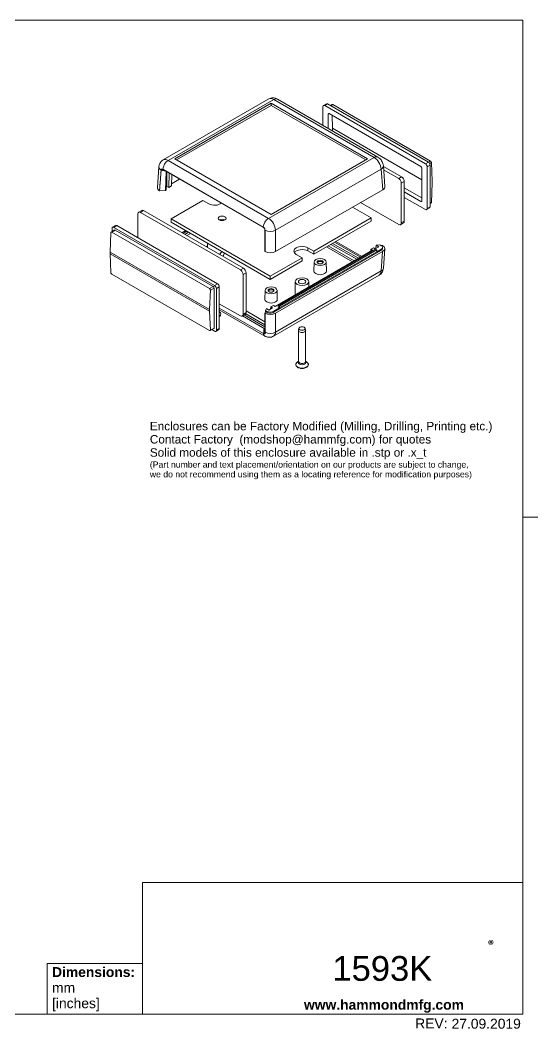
# Model space of a CAD drawing. Header units: millimetres. Extents: x 9 to 550, y 9 to 423.
# Drawn here: x 340.6 to 549.6, y 9.3 to 416.6 of the extents above; entities that cross this region are included whole.
import ezdxf
from ezdxf.enums import TextEntityAlignment as Align

# ---------------------------------------------------------------- set-up
doc = ezdxf.new("R2010")
doc.units = ezdxf.units.MM
doc.header["$LTSCALE"] = 2
for name, color, linetype, lineweight in [('Sketch Geometry (ANSI)', 7, 'Continuous', 9), ('Symbol (ANSI)', 7, 'Continuous', 9), ('Visible (ANSI)', 7, 'Continuous', 9), ('Visible Narrow (ANSI)', 7, 'Continuous', 9)]:
    doc.layers.add(name, color=color, linetype=linetype, lineweight=lineweight)
doc.styles.add('Note Text (ANSI)', font='arial.ttf')
doc.styles.add('Text Style20', font='arial.ttf')

# ---------------------------------------------------------------- blocks, each defined once
blk = doc.blocks.new('Title Blocks HAMMOND')
at = {"layer": 'Sketch Geometry (ANSI)'}
for p, q in [((270, 36.2), (193.21, 36.2)), ((193.21, 36.2), (193.21, 9.64)), ((270, 9.64), (270, 36.2)), ((173.94, 9.64), (173.94, 19.84)), ((173.94, 19.84), (193.21, 19.84)), ((193.21, 19.84), (193.21, 9.64)), ((193.21, 9.64), (173.94, 9.64)), ((193.21, 9.64), (270, 9.64))]:
    blk.add_line(p, q, dxfattribs=at)
at = {"layer": 'Symbol (ANSI)', "insert": (262.96, 24.46), "char_height": 2, "attachment_point": 1, "line_spacing_factor": 3, "style": 'Note Text (ANSI)'}
blk.add_mtext('\\fCalibri|b1|i0;\\H2.0000;®\\fCalibri|b1|i0;\\H21.7410;\\P', dxfattribs=at)
at = {"layer": 'Symbol (ANSI)', "insert": (174.95, 14.67), "char_height": 2, "width": 30.7233, "attachment_point": 4, "line_spacing_factor": 0.944221, "style": 'Note Text (ANSI)'}
blk.add_mtext('\\fArial|b1|i0;\\H2.0000;Dimensions:\\fArial|b0|i0;\\H2.0000;\\Pmm\\P[inches]', dxfattribs=at)
at = {"layer": 'Symbol (ANSI)', "insert": (225.81, 11.22), "char_height": 2, "width": 32.2927, "attachment_point": 4, "style": 'Note Text (ANSI)'}
blk.add_mtext('\\fArial|b1|i0;\\H2.0000;www.hammondmfg.com', dxfattribs=at)
at = {"layer": 'Symbol (ANSI)', "insert": (251.52, 7.75), "char_height": 2, "attachment_point": 5, "style": 'Note Text (ANSI)'}
blk.add_mtext('\\fArial|b0|i0;REV:', dxfattribs=at)
at = {"layer": 'Symbol (ANSI)', "style": 'Text Style20'}
blk.add_attdef('<TITLE>_001', text='', height=5, dxfattribs=at).set_placement((231.77, 16.38), align=Align.MIDDLE_CENTER)
at = {"layer": 'Symbol (ANSI)', "style": 'Note Text (ANSI)'}
blk.add_attdef('REV:Date_<DD.MM.YYYY>_001', text='', height=2, dxfattribs=at).set_placement((257.84, 6.7), align=Align.MIDDLE_RIGHT)
blk = doc.blocks.new('Borders Default Border')
at = {"layer": 'Sketch Geometry (ANSI)'}
blk.add_line((271.78, 107.95), (274.8, 107.95), dxfattribs=at)
at = {"layer": 'Sketch Geometry (ANSI)', "flags": 128}
blk.add_lwpolyline([(7.62, 7.62), (7.62, 208.28), (271.78, 208.28), (271.78, 7.62), (7.62, 7.62)], dxfattribs=at)

msp = doc.modelspace()

# ---------------------------------------------------------------- linework, layer by layer
at = {"layer": 'Visible (ANSI)'}
for p, q in [((440.9561, 384.7406), (398.3304, 360.1307)), ((403.0257, 360.5328), (441.9166, 382.9865)), ((441.9166, 382.9865), (480.8074, 360.5328)), ((441.9166, 382.9865), (441.9166, 382.17)), ((484.9937, 361.2762), (444.447, 384.6859)), ((441.9166, 382.17), (403.7328, 360.1246)), ((480.1003, 360.1246), (441.9166, 382.17)), ((462.8335, 374.0705), (462.8335, 381.6396)), ((463.0406, 382.0973), (464.2427, 382.7914)), ((463.5406, 382.0478), (504.1992, 358.5735)), ((505.4013, 359.2676), (464.7427, 382.7418)), ((465.337, 378.8505), (502.4028, 357.4506)), ((466.545, 382.4853), (465.849, 382.1031)), ((506.2691, 359.6537), (466.7701, 382.4584)), ((464.9835, 372.8291), (464.9835, 378.6464)), ((466.5401, 378.1559), (466.745, 372.9452)), ((466.745, 372.9452), (466.7032, 371.8363)), ((502.7563, 352.154), (466.745, 372.9452)), ((441.9166, 338.0792), (403.0257, 360.5328)), ((480.8074, 360.5328), (441.9166, 338.0792)), ((506.8987, 351.5332), (506.6115, 359.0935)), ((396.612, 357.3245), (395.9805, 348.9731)), ((396.858, 347.6729), (397.4908, 356.0418)), ((397.5066, 356.2463), (397.5121, 356.2495)), ((398.1434, 356.3044), (438.8355, 332.8108)), ((399.2497, 347.8349), (399.5803, 355.4621)), ((399.7873, 355.3552), (399.5158, 347.9886)), ((399.8691, 349.4114), (399.8246, 355.3337)), ((400.7992, 354.771), (400.5762, 349.0032)), ((487.2211, 357.7327), (487.8527, 349.3813)), ((494.6179, 353.2786), (487.2357, 357.5407)), ((487.3454, 356.0893), (493.4159, 352.5845)), ((502.7563, 356.8383), (502.7563, 343.5058)), ((504.9063, 357.3488), (504.9063, 340.5126)), ((506.1084, 341.2066), (506.1084, 358.0428)), ((401.8136, 354.1854), (401.6369, 349.6155)), ((404.9757, 352.3597), (401.6692, 350.4507)), ((494.4765, 350.7474), (494.4765, 334.6624)), ((495.6786, 335.3565), (495.6786, 351.4414)), ((506.6127, 342.9521), (506.8987, 350.8209)), ((396.8559, 347.6741), (396.858, 347.6729)), ((399.2498, 347.8289), (396.858, 347.6729)), ((399.2497, 347.8349), (399.5158, 347.9886)), ((399.5158, 347.9824), (399.2498, 347.8289)), ((399.5158, 347.9886), (399.5158, 347.9824)), ((399.8691, 349.4114), (399.5617, 349.2339)), ((399.8691, 349.4114), (400.5762, 349.0032)), ((400.5762, 349.0032), (401.6369, 349.6155)), ((443.6823, 323.086), (486.9772, 348.0823)), ((495.6786, 348.9056), (502.7563, 344.8193)), ((502.4028, 343.3017), (495.6786, 347.1839)), ((401.5149, 336.3132), (414.3729, 343.7368)), ((414.3729, 343.7368), (416.7103, 342.3873)), ((493.4159, 334.0501), (478.0442, 342.9249)), ((504.1992, 340.1044), (495.6786, 345.0238)), ((506.5096, 342.7354), (506.1084, 342.4922)), ((388.1546, 328.6849), (388.1546, 338.3522)), ((388.4652, 339.0389), (389.6673, 339.7329)), ((389.2152, 338.9646), (429.5203, 315.6944)), ((430.7224, 316.3884), (390.4173, 339.6586)), ((474.8269, 341.0673), (482.3183, 336.7422)), ((504.6992, 340.0549), (505.9013, 340.7489)), ((441.5451, 313.2018), (401.5149, 336.3132)), ((401.5149, 335.0069), (401.5149, 336.3132)), ((441.5451, 311.8954), (401.5149, 335.0069)), ((482.3183, 336.7422), (459.0927, 323.3329)), ((482.3183, 335.4358), (459.0927, 322.0265)), ((482.3183, 335.4358), (482.3183, 336.7422)), ((494.1659, 333.9758), (495.3679, 334.6698)), ((376.9344, 322.8877), (377.2204, 330.7566)), ((377.3235, 330.9732), (378.7586, 331.8432)), ((377.5628, 330.9545), (417.0617, 308.1497)), ((377.7247, 331.2164), (377.7247, 332.502)), ((379.1339, 333.6538), (377.9318, 332.9598)), ((378.4318, 332.9102), (419.0905, 309.436)), ((379.0117, 331.8202), (418.5107, 309.0155)), ((420.2926, 310.13), (379.6339, 333.6043)), ((405.9153, 330.7108), (407.4356, 331.5885)), ((407.8899, 331.3262), (406.3696, 330.4485)), ((408.582, 330.9267), (407.0617, 330.0489)), ((407.9102, 329.559), (409.4305, 330.4368)), ((439.4417, 331.8215), (439.4417, 323.0872)), ((416.2453, 326.5023), (416.2174, 324.7629)), ((476.5233, 320.0013), (466.0541, 326.0457)), ((477.224, 320.4059), (466.7548, 326.4503)), ((467.4785, 326.868), (477.9476, 320.8237)), ((468.003, 327.1709), (478.4722, 321.1265)), ((485.8029, 325.896), (484.3021, 325.7172)), ((486.2681, 325.6275), (485.8029, 325.896)), ((377.2217, 314.6152), (376.9344, 322.1754)), ((439.4417, 323.0872), (439.4437, 323.086)), ((486.2681, 323.5863), (442.9772, 298.5923)), ((482.8879, 323.676), (443.529, 300.9521)), ((486.9463, 323.1792), (443.6823, 298.2007)), ((444.8424, 301.4011), (484.09, 324.0607)), ((484.5443, 323.7984), (445.2967, 301.1388)), ((445.2967, 300.3397), (484.6557, 323.0636)), ((452.0656, 321.9749), (454.4031, 320.6253)), ((459.0927, 323.3329), (456.7553, 324.6824)), ((459.0927, 322.0265), (456.7553, 323.376)), ((459.0927, 322.0265), (459.0927, 323.3329)), ((474.7562, 318.9811), (464.287, 325.0255)), ((475.4626, 319.389), (464.9935, 325.4333)), ((482.1808, 324.0842), (482.1485, 323.2491)), ((483.2415, 324.6966), (482.1808, 324.0842)), ((482.1808, 324.0842), (482.8879, 323.676)), ((483.9486, 324.2883), (483.2415, 324.6966)), ((485.3628, 325.1048), (483.9486, 324.2883)), ((484.09, 324.0607), (484.5443, 323.7984)), ((484.3021, 325.7172), (484.2537, 324.4645)), ((484.3021, 325.7172), (485.3628, 325.1048)), ((484.6557, 323.0636), (484.5443, 323.7984)), ((484.6557, 323.0636), (486.2681, 323.9945)), ((486.3755, 325.5604), (486.942, 325.6262)), ((486.8539, 324.811), (486.8539, 324.4027)), ((486.942, 325.6262), (486.9443, 325.6275)), ((486.9443, 325.6275), (486.9463, 325.6263)), ((487.2211, 316.3842), (487.8218, 324.3273)), ((454.4031, 320.6253), (441.5451, 313.2018)), ((454.4031, 319.319), (441.5451, 311.8954)), ((454.4031, 319.319), (454.4031, 320.6253)), ((459.2943, 318.9087), (459.2158, 315.235)), ((464.1368, 318.9087), (464.2154, 315.235)), ((417.063, 291.2502), (377.5641, 314.055)), ((430.581, 313.8573), (430.581, 297.7723)), ((431.783, 298.4663), (431.783, 314.5513)), ((441.5451, 311.8954), (441.5451, 313.2018)), ((485.5028, 313.578), (442.8771, 288.968)), ((451.6796, 311.0142), (451.5929, 305.6078)), ((457.1413, 311.0142), (457.1763, 308.8314)), ((417.3754, 307.573), (417.0793, 299.7101)), ((418.8642, 308.4031), (418.8642, 292.261)), ((419.7976, 308.2112), (419.7976, 291.3751)), ((420.9997, 292.0691), (420.9997, 308.9052)), ((439.4953, 307.4777), (439.4168, 303.804)), ((444.3378, 307.4777), (444.4164, 303.804)), ((429.5203, 297.1599), (420.9997, 302.0793)), ((444.7311, 300.6663), (444.8424, 301.4011)), ((445.2967, 301.1388), (444.8424, 301.4011)), ((417.0793, 298.9978), (417.3767, 291.4316)), ((438.7945, 290.005), (420.9997, 300.2788)), ((439.3861, 289.0228), (420.9997, 299.6382)), ((420.9997, 298.8563), (421.0381, 298.8278)), ((430.2703, 297.0856), (431.4724, 297.7797)), ((439.4417, 292.6892), (431.0486, 297.535)), ((431.678, 297.9955), (439.4417, 293.5131)), ((431.783, 299.1596), (439.4417, 294.7378)), ((439.4417, 298.2018), (439.444, 298.2032)), ((439.4417, 298.2018), (439.4417, 290.5888)), ((439.4437, 298.2007), (439.4417, 298.2018)), ((439.444, 298.2032), (439.6748, 298.8659)), ((440.1488, 298.5923), (439.6748, 298.8659)), ((439.9934, 300.1356), (439.6837, 299.2691)), ((439.6837, 299.2691), (440.1488, 299.0005)), ((441.0541, 299.5232), (439.9934, 300.1356)), ((442.4683, 300.3397), (441.0541, 299.5232)), ((441.7289, 299.9128), (441.7612, 300.7479)), ((441.7612, 300.7479), (442.8219, 301.3603)), ((442.4683, 300.3397), (441.7612, 300.7479)), ((442.8219, 301.3603), (443.529, 300.9521)), ((442.9772, 299.0005), (445.2967, 300.3397)), ((445.2967, 300.3397), (444.7311, 300.6663)), ((445.2967, 300.3397), (445.2967, 301.1388)), ((439.0699, 292.1064), (430.358, 297.1363)), ((417.2882, 291.2234), (418.7575, 292.0303)), ((419.0905, 290.9668), (417.9841, 291.6056)), ((420.7926, 291.6113), (419.5905, 290.9173)), ((452.9881, 278.7849), (452.9881, 291.2283)), ((453.1476, 292.1356), (452.9961, 291.3154)), ((455.6733, 292.1356), (455.8248, 291.3154)), ((455.8329, 278.7849), (455.8329, 291.2283)), ((452.9881, 278.8307), (452.4275, 278.4154)), ((455.8329, 278.8307), (456.3934, 278.4154))]:
    msp.add_line(p, q, dxfattribs=at)
msp.add_arc((454.4105, 280.178), 4.2462, 262.527039, 277.472961, dxfattribs=at)
for centre, major_axis, ratio, start_param, end_param in [((464.7427, 381.9253), (-0.5, 0.866), 0.57735027, 5.49778714, 6.28318531), ((463.5406, 381.2313), (-0.5, 0.866), 0.57735027, 5.49778714, 7.06858347), ((465.3371, 378.4422), (-0.2501, 0.4331), 0.57717444, 5.49793944, 7.06843118), ((466.7844, 382.0879), (-0.2465, 0.3933), 0.55163857, 5.47779414, 6.25138173), ((504.1992, 357.757), (0.5, -0.866), 0.57735027, 0.78539816, 2.35619449), ((505.4013, 358.4511), (-0.5, 0.866), 0.57735027, 3.92699082, 5.49778714), ((506.2834, 359.2831), (-0.2465, 0.3933), 0.55163857, 3.90623571, 5.47779414), ((502.4027, 357.0423), (-0.25, 0.433), 0.57752615, 3.92714311, 5.49763485), ((493.4159, 351.3598), (0.75, -1.299), 0.57735027, 0.78539816, 2.35619449), ((494.6179, 352.0538), (-0.75, 1.299), 0.57735027, 3.92699082, 5.49778714), ((499.9577, 347.0273), (-4.8711, -8.7342), 0.56718765, 2.30413398, 2.39140044), ((398.9833, 348.8976), (-3.0057, 0), 0.57625282, 6.23963491, 7.06763214), ((484.8498, 349.3059), (3.0057, 0), 0.57625282, 5.49873847, 6.3267357), ((419.0551, 343.7411), (3.3161, 0), 0.57735027, 3.92699082, 5.6797251), ((502.4027, 343.71), (0.2501, -0.4331), 0.57717444, 5.49793944, 7.06843118), ((506.2847, 343.1412), (0.216, -0.4108), 0.60195772, 0.03669464, 0.80996635), ((389.2152, 337.7398), (-0.75, 1.299), 0.57735027, 5.49778714, 7.06858347), ((390.4173, 338.4338), (-0.75, 1.299), 0.57735027, 5.49778714, 6.28318531), ((504.1992, 340.9209), (0.5, -0.866), 0.57735027, 5.49778714, 7.06858347), ((505.4013, 341.6149), (0.5, -0.866), 0.57735027, 0, 0.78539816), ((422.1176, 335.2213), (-1.6, 0), 0.57735027, 3.92699082, 5.49778714), ((493.4159, 335.2748), (0.75, -1.299), 0.57735027, 5.49778714, 7.06858347), ((494.6179, 335.9688), (0.75, -1.299), 0.57735027, 0, 0.78539816), ((377.5484, 330.5675), (0.216, -0.4108), 0.60195772, 2.38000057, 3.95155901), ((378.4318, 332.0937), (-0.5, 0.866), 0.57735027, 5.49778714, 7.06858347), ((379.0117, 331.412), (-0.25, 0.433), 0.57735027, 5.49778714, 6.29552822), ((379.6339, 332.7878), (-0.5, 0.866), 0.57735027, 5.49778714, 6.28318531), ((383.8755, 326.6814), (-4.8711, -8.7342), 0.56718765, 5.44572663, 5.53299309), ((419.0551, 323.2469), (2.8619, 0), 0.57735027, 5.44538055, 6.27159493), ((419.0551, 322.4305), (3.875, 0), 0.57735027, 5.7189403, 6.38322713), ((441.563, 324.3142), (3, 0), 0.57844981, 3.92794214, 5.49683582), ((454.4105, 323.3287), (-3.3161, 0), 0.57735027, 3.92699082, 7.06858347), ((454.4105, 322.0223), (-3.3161, 0), 0.57735027, 3.92699082, 5.93501765), ((484.8539, 324.811), (2, 0), 0.57735027, 5.49778714, 7.06858347), ((484.8539, 324.4027), (2, 0), 0.57735027, 5.49778714, 6.28318531), ((484.819, 324.4027), (3.0057, 0), 0.57625282, 5.49873847, 7.06763214), ((461.7156, 318.4831), (1.25, 0), 0.57735027, 0.28675655, 2.8548361), ((461.7156, 318.4831), (1.125, 0), 0.57735027, 0.12802147, 3.01357118), ((377.5497, 314.4255), (-0.2465, 0.3933), 0.55163857, 0.76464305, 2.33620148), ((429.5203, 314.4697), (0.75, -1.299), 0.57735027, 0.78539816, 2.35619449), ((430.7224, 315.1637), (-0.75, 1.299), 0.57735027, 3.92699082, 5.49778714), ((461.7156, 315.2172), (2.5, 0), 0.57735027, 3.12924975, 6.29552822), ((420.2926, 309.3135), (-0.5, 0.866), 0.57735027, 3.92699082, 5.49778714), ((417.0474, 307.7627), (0.216, -0.4108), 0.60195772, 0.80844214, 2.38000057), ((418.5107, 308.6072), (0.25, -0.433), 0.57735027, 0.78539816, 2.35619449), ((419.0905, 308.6195), (0.5, -0.866), 0.57735027, 0.78539816, 2.35619449), ((441.9166, 307.0522), (1.25, 0), 0.57735027, 0.28675655, 2.8548361), ((441.9166, 307.0522), (1.125, 0), 0.57735027, 0.12802147, 3.01357118), ((441.9166, 303.7862), (2.5, 0), 0.57735027, 3.12924975, 6.29552822), ((424.2669, 303.3614), (5.133, 8.583), 0.58733688, 2.3215979, 2.40886436), ((429.5203, 298.3847), (0.75, -1.299), 0.57735027, 5.49778714, 7.06858347), ((430.7224, 299.0787), (0.75, -1.299), 0.57735027, 0, 0.78539816), ((441.563, 299.4289), (-3, 0), 0.57844981, 0.78634949, 2.35524316), ((441.563, 299.817), (2, 0), 0.57735027, 3.92699082, 5.49778714), ((441.563, 299.4088), (-2, 0), 0.57735027, 0.78539816, 2.35619449), ((417.0487, 291.6207), (-0.2465, 0.3933), 0.55163857, 2.33620148, 3.90775991), ((418.5107, 292.4651), (0.25, -0.433), 0.57735027, 6.2708424, 7.06858347), ((419.0905, 291.7833), (0.5, -0.866), 0.57735027, 5.49778714, 7.06858347), ((420.2926, 292.4773), (0.5, -0.866), 0.57735027, 0, 0.78539816), ((454.4105, 291.2283), (-1.4224, 0), 0.57735027, 6.1769194, 9.53104387)]:
    msp.add_ellipse(centre, major_axis=major_axis, ratio=ratio, start_param=start_param, end_param=end_param, dxfattribs=at)
for centre, major_axis in [((422.1176, 336.5277), (-1.6, 0)), ((461.7156, 318.8914), (-2.4215, 0)), ((461.7156, 318.8914), (1.25, 0)), ((454.4105, 310.9996), (-2.731, 0)), ((454.4105, 310.9996), (-1.5, 0)), ((441.9166, 307.4604), (-2.4215, 0)), ((441.9166, 307.4604), (1.25, 0)), ((454.4105, 292.0578), (1.27, 0))]:
    msp.add_ellipse(centre, major_axis=major_axis, ratio=0.57735027, dxfattribs=at)
for points, knots in [([(444.447, 384.6859), (444.2974, 384.7723), (444.1344, 384.8537), (443.7735, 384.9985), (443.5754, 385.062), (443.1368, 385.1556), (442.8958, 385.1856), (442.3742, 385.1866), (442.0932, 385.1569), (441.5194, 385.0127), (441.2275, 384.8973), (440.9561, 384.7406)], [0, 0, 0, 0, 0.157079633, 0.157079633, 0.314159265, 0.314159265, 0.471238898, 0.471238898, 0.628318531, 0.628318531, 0.785398163, 0.785398163, 0.785398163, 0.785398163]), ([(396.612, 357.3245), (396.6251, 357.498), (396.6503, 357.6788), (396.7341, 358.0547), (396.7928, 358.2501), (396.956, 358.6501), (397.0607, 358.855), (397.3271, 359.2593), (397.4893, 359.4585), (397.8714, 359.8255), (398.0914, 359.9927), (398.3304, 360.1307)], [-1.527163095, -1.527163095, -1.527163095, -1.527163095, -1.378810109, -1.378810109, -1.230457123, -1.230457123, -1.082104136, -1.082104136, -0.93375115, -0.93375115, -0.785398163, -0.785398163, -0.785398163, -0.785398163]), ([(487.2211, 357.7327), (487.1959, 358.067), (487.1329, 358.3654), (486.9643, 358.9193), (486.8579, 359.1749), (486.6083, 359.6589), (486.465, 359.887), (486.1373, 360.322), (485.9532, 360.529), (485.5267, 360.9217), (485.2848, 361.1082), (484.9937, 361.2762)], [-1.5271631, -1.5271631, -1.5271631, -1.5271631, -1.22173048, -1.22173048, -0.91629786, -0.91629786, -0.61086524, -0.61086524, -0.30543262, -0.30543262, 0, 0, 0, 0]), ([(396.858, 347.6729), (396.9763, 349.1725), (397.0943, 350.672), (397.3146, 353.4801), (397.417, 354.7888), (397.5191, 356.0973)], [0, 0, 0, 0, 0.55105876, 0.55105876, 1.03211514, 1.03211514, 1.03211514, 1.03211514]), ([(397.7253, 356.4237), (397.6829, 356.4187), (397.6435, 356.4062), (397.5726, 356.3622), (397.5423, 356.3304), (397.515, 356.2818), (397.5111, 356.2741), (397.5074, 356.2662)], [-0.0670595482, -0.0670595482, -0.0670595482, -0.0670595482, -0.0466713222, -0.0466713222, -0.0254107754, -0.0254107754, -0.0215855559, -0.0215855559, -0.0215855559, -0.0215855559]), ([(398.1434, 356.3044), (398.0243, 356.3731), (397.9125, 356.4138), (397.7841, 356.4269), (397.7541, 356.427), (397.7253, 356.4237)], [0, 0, 0, 0, 0.0505168384, 0.0505168384, 0.0665120718, 0.0665120718, 0.0665120718, 0.0665120718]), ([(439.2447, 332.4525), (439.2226, 332.4813), (439.1996, 332.509), (439.1246, 332.5922), (439.0701, 332.6431), (438.9559, 332.7351), (438.8956, 332.776), (438.8355, 332.8108)], [0.0671372351, 0.0671372351, 0.0671372351, 0.0671372351, 0.0783055132, 0.0783055132, 0.1024166997, 0.1024166997, 0.1278415079, 0.1278415079, 0.1278415079, 0.1278415079]), ([(439.4428, 332.0548), (439.4295, 332.1084), (439.4107, 332.1621), (439.3492, 332.3), (439.3003, 332.3798), (439.2447, 332.4525)], [-0.0456101385, -0.0456101385, -0.0456101385, -0.0456101385, -0.028122076, -0.028122076, 0, 0, 0, 0]), ([(485.5028, 313.578), (485.7418, 313.716), (485.9618, 313.8831), (486.3439, 314.2501), (486.506, 314.4494), (486.7725, 314.8536), (486.8772, 315.0585), (487.0403, 315.4586), (487.099, 315.6539), (487.1828, 316.0299), (487.208, 316.2107), (487.2211, 316.3842)], [0.785398163, 0.785398163, 0.785398163, 0.785398163, 0.93375115, 0.93375115, 1.082104136, 1.082104136, 1.230457123, 1.230457123, 1.378810109, 1.378810109, 1.527163095, 1.527163095, 1.527163095, 1.527163095]), ([(420.9997, 296.8796), (421.1741, 297.0027), (421.3172, 297.1441), (421.5204, 297.451), (421.5817, 297.6166), (421.6105, 297.9425), (421.5838, 298.1015), (421.4535, 298.407), (421.3475, 298.5529), (421.1572, 298.7341), (421.0997, 298.7821), (421.0381, 298.8278)], [6.38272688, 6.38272688, 6.38272688, 6.38272688, 6.70361889, 6.70361889, 7.01770364, 7.01770364, 7.31004143, 7.31004143, 7.61400867, 7.61400867, 7.73056184, 7.73056184, 7.73056184, 7.73056184]), ([(438.8582, 289.9685), (438.9583, 289.9116), (439.0581, 289.8719), (439.2182, 289.8475), (439.2813, 289.852), (439.3836, 289.896), (439.4224, 289.9327), (439.4497, 289.9883), (439.4513, 289.9917), (439.4529, 289.9952)], [-0.13337507, -0.13337507, -0.13337507, -0.13337507, -0.091451196, -0.091451196, -0.059720718, -0.059720718, -0.029849439, -0.029849439, -0.027924099, -0.027924099, -0.027924099, -0.027924099]), ([(439.4417, 292.002), (439.4121, 291.9983), (439.3808, 291.9986), (439.2602, 292.0137), (439.1649, 292.0516), (439.0699, 292.1064)], [0.0747638927, 0.0747638927, 0.0747638927, 0.0747638927, 0.0895890828, 0.0895890828, 0.1297464373, 0.1297464373, 0.1297464373, 0.1297464373]), ([(439.4417, 290.5888), (439.4417, 290.57), (439.4417, 290.5474), (439.4417, 290.5063), (439.4417, 290.485), (439.4419, 290.4203), (439.442, 290.375), (439.4434, 290.2138), (439.4461, 290.1031), (439.4529, 289.9952)], [-0.1784130466, -0.1784130466, -0.1784130466, -0.1784130466, -0.1706387475, -0.1706387475, -0.1626801365, -0.1626801365, -0.1460318172, -0.1460318172, -0.1018802511, -0.1018802511, -0.1018802511, -0.1018802511]), ([(442.8771, 288.968), (442.6057, 288.8113), (442.3137, 288.6959), (441.74, 288.5518), (441.4589, 288.5221), (440.9373, 288.523), (440.6964, 288.553), (440.2578, 288.6466), (440.0597, 288.7102), (439.6988, 288.855), (439.5358, 288.9363), (439.3861, 289.0228)], [-0.785398163, -0.785398163, -0.785398163, -0.785398163, -0.628318531, -0.628318531, -0.471238898, -0.471238898, -0.314159265, -0.314159265, -0.157079633, -0.157079633, 0, 0, 0, 0]), ([(452.4275, 278.4154), (452.2543, 278.2871), (452.1145, 278.14), (451.9255, 277.8261), (451.8727, 277.6601), (451.8598, 277.3351), (451.894, 277.1774), (452.0387, 276.8744), (452.1521, 276.7299), (452.4507, 276.4639), (452.6401, 276.3442), (453.0726, 276.1462), (453.3163, 276.0685), (453.6672, 275.9963), (453.7621, 275.9804), (453.8582, 275.9678)], [3.26501245, 3.26501245, 3.26501245, 3.26501245, 3.59233246, 3.59233246, 3.90405396, 3.90405396, 4.19587329, 4.19587329, 4.50214079, 4.50214079, 4.82746164, 4.82746164, 5.1558987, 5.1558987, 5.27438225, 5.27438225, 5.27438225, 5.27438225]), ([(452.9875, 278.7782), (452.9875, 278.7782), (452.9875, 278.7782), (452.9875, 278.7785), (452.9881, 278.7816), (452.9881, 278.7849)], [3.788794104, 3.788794104, 3.788794104, 3.788794104, 3.794595143, 3.794595143, 3.926990817, 3.926990817, 3.926990817, 3.926990817]), ([(454.9627, 275.9678), (455.2277, 276.0026), (455.4833, 276.0626), (455.9516, 276.2284), (456.1641, 276.3343), (456.5234, 276.5842), (456.6704, 276.7283), (456.8757, 277.0386), (456.9371, 277.2042), (456.9658, 277.5301), (456.9392, 277.689), (456.8088, 277.9946), (456.7029, 278.1405), (456.5125, 278.3217), (456.4551, 278.3697), (456.3934, 278.4154)], [5.72119204, 5.72119204, 5.72119204, 5.72119204, 6.04786918, 6.04786918, 6.3758662, 6.3758662, 6.70361889, 6.70361889, 7.01770364, 7.01770364, 7.31004143, 7.31004143, 7.61400867, 7.61400867, 7.73056184, 7.73056184, 7.73056184, 7.73056184]), ([(455.8329, 278.7849), (455.8329, 278.7816), (455.8334, 278.7785), (455.8335, 278.7782), (455.8335, 278.7782), (455.8335, 278.7782)], [0.785398163, 0.785398163, 0.785398163, 0.785398163, 0.917793837, 0.917793837, 0.923594876, 0.923594876, 0.923594876, 0.923594876])]:
    msp.add_open_spline(points, degree=3, knots=knots, dxfattribs=at)
for points in [[(397.4908, 356.0418), (397.4963, 356.1145), (397.5015, 356.1821), (397.5066, 356.2463)], [(397.5066, 356.2463), (397.5069, 356.2529), (397.5071, 356.2595), (397.5074, 356.2662)], [(397.5121, 356.2495), (397.5106, 356.2551), (397.5091, 356.2607), (397.5074, 356.2662)], [(397.5191, 356.0973), (397.5234, 356.1523), (397.5206, 356.2032), (397.5121, 356.2495)], [(399.5803, 355.4621), (399.5805, 355.4662), (399.5807, 355.4703), (399.581, 355.4744)], [(399.2498, 347.8289), (399.2498, 347.8309), (399.2497, 347.8329), (399.2497, 347.8349)], [(439.442, 332.0349), (439.4417, 331.9679), (439.4417, 331.8973), (439.4417, 331.8215)], [(439.4428, 332.0548), (439.4425, 332.0481), (439.4423, 332.0415), (439.442, 332.0349)], [(439.6748, 298.8659), (439.6778, 299.0003), (439.6807, 299.1347), (439.6837, 299.2691)], [(438.8582, 289.9685), (438.837, 289.9805), (438.8158, 289.9927), (438.7945, 290.005)]]:
    msp.add_open_spline(points, degree=3, dxfattribs=at)
at = {"layer": 'Visible Narrow (ANSI)'}
for p, q in [((400.3394, 359.9378), (442.947, 384.5373)), ((442.947, 384.5373), (483.4937, 361.1277)), ((463.5406, 382.0478), (464.7427, 382.7418)), ((464.9835, 378.6464), (465.3496, 378.8433)), ((465.9882, 382.0227), (466.7701, 382.4584)), ((440.8861, 336.5281), (400.3394, 359.9378)), ((483.4937, 361.1277), (440.8861, 336.5281)), ((504.1992, 358.5735), (505.4013, 359.2676)), ((505.4824, 359.2153), (506.2691, 359.6537)), ((505.9308, 358.6865), (506.6115, 359.0935)), ((396.8559, 347.6741), (397.4842, 355.9815)), ((398.2201, 356.3716), (438.7668, 332.9619)), ((399.5803, 355.4621), (399.5913, 355.4684)), ((443.6823, 331.7561), (486.349, 356.3897)), ((486.349, 356.3897), (486.9772, 348.0823)), ((504.9063, 357.3488), (506.1084, 358.0428)), ((493.4159, 352.5845), (494.6179, 353.2786)), ((494.4765, 350.7474), (495.6786, 351.4414)), ((502.7563, 343.5203), (502.4028, 343.3017)), ((506.1084, 342.6506), (506.6127, 342.9521)), ((389.2152, 338.9646), (390.4173, 339.6586)), ((504.9063, 340.5126), (506.1084, 341.2066)), ((494.4765, 334.6624), (495.6786, 335.3565)), ((379.0117, 331.8202), (377.5628, 330.9545)), ((378.4318, 332.9102), (379.6339, 333.6043)), ((439.4437, 331.7561), (439.4437, 323.086)), ((443.6823, 323.086), (443.6823, 331.7561)), ((417.0793, 299.7101), (376.9344, 322.8877)), ((376.9344, 322.1754), (417.0793, 298.9978)), ((416.2272, 325.3762), (415.6912, 325.0667)), ((456.7553, 323.376), (456.7553, 324.6824)), ((486.2681, 323.9945), (486.2681, 323.5863)), ((486.9463, 323.1792), (486.349, 315.28)), ((429.5203, 315.6944), (430.7224, 316.3884)), ((430.581, 313.8573), (431.783, 314.5513)), ((486.349, 315.28), (443.6823, 290.6464)), ((420.2926, 310.13), (419.0905, 309.436)), ((418.5107, 309.0155), (417.0617, 308.1497)), ((418.8642, 308.4031), (417.3754, 307.573)), ((420.9997, 308.9052), (419.7976, 308.2112)), ((430.581, 297.7723), (431.783, 298.4663)), ((439.4437, 298.2007), (439.4437, 290.6464)), ((440.1488, 299.0005), (440.1488, 298.5923)), ((442.9772, 299.0005), (442.9772, 298.5923)), ((443.6823, 290.6464), (443.6823, 298.2007)), ((418.8642, 292.261), (417.3767, 291.4316)), ((420.9997, 292.0691), (419.7976, 291.3751)), ((438.7945, 290.005), (438.8724, 290.1019))]:
    msp.add_line(p, q, dxfattribs=at)
for centre, major_axis, ratio, start_param, end_param in [((442.9779, 381.2891), (2.0324, -3.4454), 0.57101471, 2.35085493, 3.13625309), ((442.947, 382.0878), (1.5, 2.5981), 0.57735027, 0, 0.78539816), ((400.3394, 357.4883), (-1.5, -2.5981), 0.57735027, 3.92699082, 5.45415391), ((400.3086, 356.654), (-1.9669, 3.4832), 0.58361703, 5.50336499, 6.28876315), ((483.4937, 358.6782), (1.5, 2.5981), 0.57735027, 0, 0.78539816), ((483.5246, 357.8795), (2.0324, -3.4454), 0.57101471, 0.82369184, 2.35085493), ((399.6035, 357.0982), (-2.9915, 0.2262), 0.57625282, 0, 0.82799723), ((398.1893, 355.5372), (0.4656, -0.8856), 0.60195773, 3.83161239, 3.90716336), ((398.1893, 355.5372), (0.4656, -0.8856), 0.60195773, 2.38000026, 2.89733212), ((397.8745, 355.4831), (0.2339, 0.8691), 0.18118739, 0.20340975, 0.97696619), ((484.2297, 357.5065), (2.9915, 0.2262), 0.57625282, 5.45518807, 6.28318531), ((440.8861, 334.0787), (1.5, 2.5981), 0.57735027, 0.78539816, 2.31256126), ((440.8552, 333.2443), (-1.9669, 3.4832), 0.58361703, 3.97620189, 5.50336499), ((438.7359, 332.1276), (0.4656, -0.8856), 0.60195773, 1.86266841, 2.38000026), ((438.7359, 332.1276), (0.4656, -0.8856), 0.60195773, 0.85283717, 0.92838814), ((441.563, 332.8729), (3, 0), 0.52593333, 3.92794214, 5.49683582), ((483.5246, 317.0547), (-1.9669, 3.4832), 0.58361703, 3.1471705, 3.88893543), ((484.2297, 316.6104), (2.9915, -0.2262), 0.57625282, 5.54228887, 6.28318531), ((419.0551, 297.9356), (2.514, 0), 0.57735027, 5.5967231, 6.94516368), ((440.8861, 291.6208), (-1.5, -2.5981), 0.57735027, 5.66523522, 6.28318531), ((438.5188, 290.6049), (0.9964, -0.0844), 0.51301989, 5.11815988, 5.9390369), ((438.7359, 291.0891), (-0.5313, 0.8477), 0.55163856, 3.78781333, 3.86336431), ((441.563, 291.9768), (-3, 0), 0.6265723, 0.78634949, 2.35524316), ((440.8552, 292.4195), (2.0324, -3.4454), 0.57101471, 6.27784575, 7.01961068), ((454.4105, 277.5232), (2.514, 0), 0.57735027, 2.47961428, 6.94516368), ((454.4105, 278.3701), (-1.6123, 0), 0.57735027, 5.79290237, 9.9150609), ((454.4105, 278.7849), (-1.4224, 0), 0.57735027, 0, 3.14159267), ((454.4105, 277.3712), (2.4927, 0), 0.57735027, 4.48898409, 4.93579387)]:
    msp.add_ellipse(centre, major_axis=major_axis, ratio=ratio, start_param=start_param, end_param=end_param, dxfattribs=at)
for points, knots in [([(397.5191, 356.0973), (397.5551, 356.0879), (397.5911, 356.0785), (397.6681, 356.0584), (397.7091, 356.0477), (397.7756, 356.0303), (397.8012, 356.0237), (397.8428, 356.0128), (397.8588, 356.0086), (397.8748, 356.0045)], [0.0029901464, 0.0029901464, 0.0029901464, 0.0029901464, 0.0144034247, 0.0144034247, 0.0273867934, 0.0273867934, 0.0355013989, 0.0355013989, 0.0405730273, 0.0405730273, 0.0405730273, 0.0405730273]), ([(397.8748, 356.0045), (397.9993, 355.972), (398.1238, 355.9397), (398.3906, 355.8704), (398.5329, 355.8335), (398.764, 355.7737), (398.8529, 355.7508), (398.9862, 355.7164), (399.0306, 355.7049), (399.1461, 355.6751), (399.2172, 355.6568), (399.2933, 355.6373), (399.2983, 355.636), (399.3033, 355.6347)], [0, 0, 0, 0, 0.039481036, 0.039481036, 0.08460222, 0.08460222, 0.11280296, 0.11280296, 0.12690333, 0.12690333, 0.149463922, 0.149463922, 0.151054445, 0.151054445, 0.151054445, 0.151054445]), ([(438.8724, 290.1019), (438.8715, 290.094), (438.8707, 290.0861), (438.8691, 290.0711), (438.8683, 290.064), (438.8671, 290.0524), (438.8666, 290.048), (438.8658, 290.0408), (438.8655, 290.038), (438.8647, 290.0297), (438.8641, 290.0241), (438.8625, 290.0096), (438.8616, 290.0008), (438.8598, 289.9841), (438.859, 289.9763), (438.8582, 289.9685)], [-0.0157824636, -0.0157824636, -0.0157824636, -0.0157824636, -0.0129810763, -0.0129810763, -0.0104558822, -0.0104558822, -0.0088776358, -0.0088776358, -0.0078912318, -0.0078912318, -0.0059184239, -0.0059184239, -0.0027619311, -0.0027619311, 0, 0, 0, 0]), ([(439.0699, 292.1064), (439.0635, 292.0494), (439.0572, 291.9923), (439.027, 291.718), (439.0041, 291.5008), (438.9624, 291.0881), (438.9434, 290.8926), (438.9139, 290.5749), (438.9028, 290.4528), (438.8854, 290.2544), (438.8788, 290.1782), (438.8724, 290.1019)], [-0.233949381, -0.233949381, -0.233949381, -0.233949381, -0.214002688, -0.214002688, -0.138031734, -0.138031734, -0.069550874, -0.069550874, -0.026750336, -0.026750336, 0, 0, 0, 0])]:
    msp.add_open_spline(points, degree=3, knots=knots, dxfattribs=at)
for points in [[(397.7253, 356.4237), (397.7683, 356.4459), (397.8158, 356.4595), (397.8664, 356.4643)], [(439.1125, 332.6508), (439.1606, 332.5891), (439.2051, 332.5224), (439.2447, 332.4525)]]:
    msp.add_open_spline(points, degree=3, dxfattribs=at)

# ---------------------------------------------------------------- block references
at = {"xscale": 2, "yscale": 2, "zscale": 2}
msp.add_blockref('Borders Default Border', (0, 0), dxfattribs=at)
ref = msp.add_blockref('Title Blocks HAMMOND', (3.5663, -4.039), dxfattribs=dict(xscale=2, yscale=2, zscale=2))
ref.add_attrib('<TITLE>_001', '1593K', (466.6184, 28.6622), dxfattribs={"layer": 'Symbol (ANSI)', "height": 10, "style": 'Text Style20'})
ref.add_attrib('REV:Date_<DD.MM.YYYY>_001', '27.09.2019', (514.7724, 9.3357), dxfattribs={"layer": 'Symbol (ANSI)', "height": 4, "style": 'Note Text (ANSI)'})

# ---------------------------------------------------------------- texts
at = {"layer": 'Symbol (ANSI)', "color": 5, "true_color": 0x0000ff, "insert": (392.9493, 242.7758), "char_height": 3.4, "width": 148.607711, "attachment_point": 4, "line_spacing_factor": 0.834474, "style": 'Note Text (ANSI)'}
msp.add_mtext('\\pxsm0.94;\\fArial|b0|i0;\\H3.4000;Enclosures can be Factory Modified (Milling, Drilling, Printing etc.)\\P\\fArial|b0|i0;\\H3.4000;Contact Factory  (modshop@hammfg.com) for quotes\\P\\fArial|b0|i0;\\H3.4000;Solid models of this enclosure available in .stp or .x_t\\fArial|b0|i0;\\H3.8000;\\P\\fArial|b0|i0;\\H2.5000;(Part number and text placement/orientation on our products are subject to change,\\P\\fArial|b0|i0;\\H2.5000;we do not recommend using them as a locating reference for modification purposes)\\fCalibri|b0|i0;\\H2.5000;\\P', dxfattribs=at)

doc.saveas('drawing.dxf')
